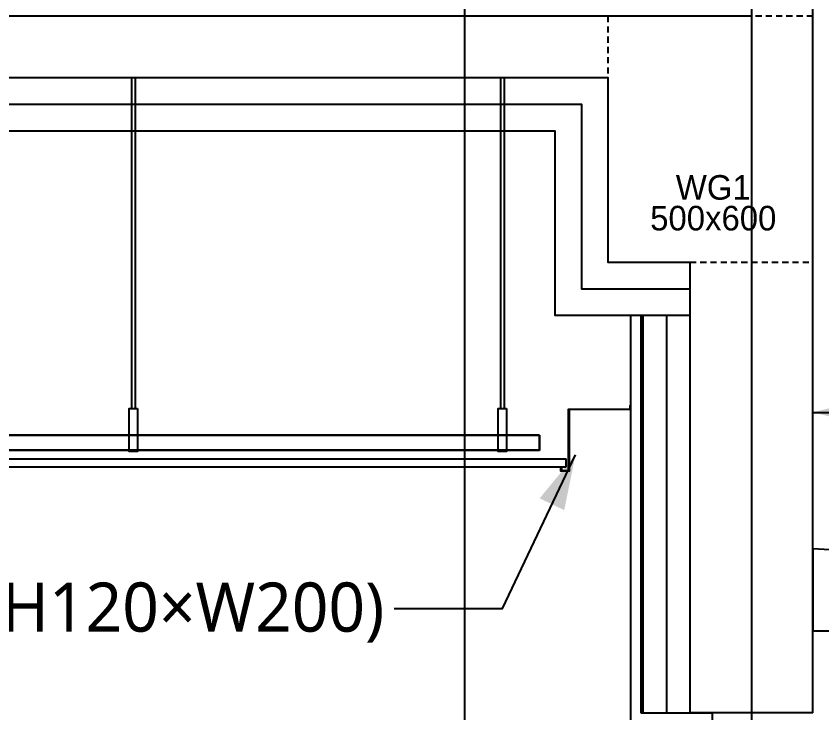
# Model space of a CAD drawing. Header units: millimetres. Extents: x 184384 to 428726, y 73696 to 101396.
# Drawn here: x 368474 to 370440, y 81396 to 83096 of the extents above; entities that cross this region are included whole.
import ezdxf
from ezdxf.enums import TextEntityAlignment as Align

# ---------------------------------------------------------------- set-up
doc = ezdxf.new("R2010")
doc.units = ezdxf.units.MM
doc.header["$LTSCALE"] = 100
doc.header["$MEASUREMENT"] = 0
doc.linetypes.add('CEN', pattern=[62, 60, -1, 0, -1])
doc.linetypes.add('HID', pattern=[2.5, 1.5, -1])
doc.layers.get('DEFPOINTS').update_dxf_attribs({"color": 171, "linetype": 'CONTINUOUS'})
for name, color, linetype in [('CEN(ST)', 1, 'CEN'), ('CON', 2, 'CONTINUOUS'), ('ELE-6', 8, 'CONTINUOUS'), ('ELEV1', 6, 'CONTINUOUS'), ('FIN-2', 251, 'CONTINUOUS'), ('INS', 251, 'CONTINUOUS'), ('LED', 7, 'CONTINUOUS'), ('TEXT-기입', 6, 'CONTINUOUS'), ('WALL-석고보드', 7, 'CONTINUOUS')]:
    doc.layers.add(name, color=color, linetype=linetype)
doc.styles.add('CGS', font='cgse', dxfattribs={"bigfont": 'cgs'})
doc.styles.add('나눔바른고딕', font='NanumBarunGothic.ttf')
doc.linetypes.add('BATTING', pattern='A,0.0001,-0.1,[134,ltypeshp.shx,S=0.1,R=0,X=-0.1,Y=0],-0.2,[134,ltypeshp.shx,S=0.1,R=180,X=0.1,Y=0],-0.1', length=0.4001)

msp = doc.modelspace()

# ---------------------------------------------------------------- linework, layer by layer
at = {"layer": 'CEN(ST)'}
for points in [[(369568.1, 84845.8), (369568.1, 75695.8)], [(370268.1, 84845.8), (370268.1, 75695.8)]]:
    msp.add_lwpolyline(points, dxfattribs=at)
at = {"layer": 'CON', "ltscale": 1000}
for points in [[(370418.1, 81395.8), (370418.1, 83745.8)], [(370268.1, 83095.8), (352368.1, 83095.8)], [(357043.1, 82945.8), (361118.1, 82945.8), (361118.1, 82495.8), (361518.1, 82495.8), (361518.1, 82945.8), (365593.1, 82945.8), (365593.1, 82495.8), (365993.1, 82495.8), (365993.1, 82945.8), (369918.1, 82945.8), (369918.1, 82495.8), (370118.1, 82495.8), (370118.1, 81395.8)], [(370418.1, 81395.8), (370118.1, 81395.8)]]:
    msp.add_lwpolyline(points, dxfattribs=at)
at = {"layer": 'DEFPOINTS', "linetype": 'HID', "ltscale": 0.1}
msp.add_lwpolyline([(369918.1, 82495.8), (370418.1, 82495.8), (370418.1, 83095.8), (369918.1, 83095.8)], close=True, dxfattribs=at)
at = {"layer": 'ELE-6', "ltscale": 1000}
msp.add_lwpolyline([(371268.1, 81745.8), (370418.1, 81795.8), (370418.1, 81595.8), (371268.1, 81595.8)], close=True, dxfattribs=at)
at = {"layer": 'ELEV1'}
msp.add_lwpolyline([(369973.1, 82145.8), (369973.1, 82135.8), (369823.1, 82135.8), (369823.1, 81985.8), (369803.1, 81985.8), (369803.1, 81995.8), (369804.3, 81995.8), (369804.3, 81987), (369821.9, 81987), (369821.9, 82137), (369971.9, 82137), (369971.9, 82145.8)], close=True, dxfattribs=at)
at = {"layer": 'FIN-2'}
for p, q in [((368755.7, 82945.8), (368755.7, 82138.8)), ((368764.7, 82945.8), (368764.7, 82138.8)), ((369655.7, 82945.8), (369655.7, 82138.8)), ((369664.7, 82945.8), (369664.7, 82138.8)), ((369751.4, 82073.8), (364218.1, 82073.8)), ((369751.4, 82072.6), (364218.1, 82072.6)), ((369751.4, 82035.8), (369751.4, 82073.8)), ((369751.4, 82073.8), (369751.4, 82035.8)), ((369751.4, 82035.8), (369751.4, 82073.8)), ((369751.4, 82073.8), (369751.4, 82035.8)), ((369751.4, 82037), (364218.1, 82037)), ((369751.4, 82035.8), (364218.1, 82035.8)), ((364158.1, 82015.8), (369816.4, 82015.8)), ((369816.4, 81995.8), (369816.4, 82015.8)), ((364158.1, 81995.8), (369816.4, 81995.8))]:
    msp.add_line(p, q, dxfattribs=at)
for points in [[(368770.2, 82138.8), (368770.2, 82033.8), (368750.2, 82033.8), (368750.2, 82138.8), (368770.2, 82138.8)], [(369670.2, 82138.8), (369670.2, 82033.8), (369650.2, 82033.8), (369650.2, 82138.8), (369670.2, 82138.8)]]:
    msp.add_lwpolyline(points, dxfattribs=at)
at = {"layer": 'INS', "ltscale": 1000}
msp.add_line((370003.1, 82365.8), (370003.1, 81395.8), dxfattribs=at)
at = {"layer": 'INS', "linetype": 'BATTING', "ltscale": 1.4}
msp.add_line((370060.6, 82365.8), (370060.6, 81395.8), dxfattribs=at)
at = {"layer": 'INS', "linetype": 'BATTING', "ltscale": 1.6}
msp.add_lwpolyline([(352518.1, 82430.8), (352783.1, 82430.8), (352783.1, 82880.8), (356578.1, 82880.8), (356578.1, 82430.8), (357108.1, 82430.8), (357108.1, 82880.8), (361053.1, 82880.8), (361053.1, 82430.8), (361583.1, 82430.8), (361583.1, 82880.8), (365528.1, 82880.8), (365528.1, 82430.8), (366058.1, 82430.8), (366058.1, 82880.8), (369853.1, 82880.8), (369853.1, 82430.8), (370118.1, 82430.8)], dxfattribs=at)
at = {"layer": 'INS', "ltscale": 1000}
msp.add_lwpolyline([(352518.1, 82365.8), (352848.1, 82365.8), (352848.1, 82815.8), (356513.1, 82815.8), (356513.1, 82365.8), (357173.1, 82365.8), (357173.1, 82815.8), (360988.1, 82815.8), (360988.1, 82365.8), (361648.1, 82365.8), (361648.1, 82815.8), (365463.1, 82815.8), (365463.1, 82365.8), (366123.1, 82365.8), (366123.1, 82815.8), (369788.1, 82815.8), (369788.1, 82365.8), (370118.1, 82365.8)], dxfattribs=at)
at = {"layer": 'LED', "ltscale": 1000}
for points in [[(370418.1, 82129.1), (371064, 82129.1)], [(369396.9, 81650.6), (369660.7, 81650.6), (369660.7, 81650.6), (369838.6, 82025.3)]]:
    msp.add_lwpolyline(points, dxfattribs=at)
at = {"layer": 'LED'}
for points in [[(370418.1, 82129.1), (370551.5, 82162.4), (370551.5, 82095.8)], [(369838.6, 82025.3), (369751.3, 81919.1), (369811.5, 81890.6)]]:
    msp.add_solid(points, dxfattribs=at)
at = {"layer": 'WALL-석고보드', "ltscale": 1000}
for points in [[(369973.1, 82365.8), (369973.1, 81370.8)], [(369998.1, 82365.8), (369998.1, 81395.8)], [(369998.1, 81395.8), (370172.1, 81395.8), (370172.1, 81370.8), (369973.1, 81370.8)]]:
    msp.add_lwpolyline(points, dxfattribs=at)

# ---------------------------------------------------------------- texts
at = {"layer": 'DEFPOINTS', "style": 'CGS'}
for s, p in [('WG1', (370174.9, 82629.9)), ('500x600', (370174.9, 82554.9))]:
    msp.add_text(s, height=60, dxfattribs=at).set_placement(p, align=Align.BOTTOM_CENTER)
at = {"layer": 'TEXT-기입', "style": '나눔바른고딕'}
msp.add_text('커튼박스(H120×W200)', height=120, dxfattribs=at).set_placement((369372.5, 81653.9), align=Align.MIDDLE_RIGHT)

doc.saveas('drawing.dxf')
